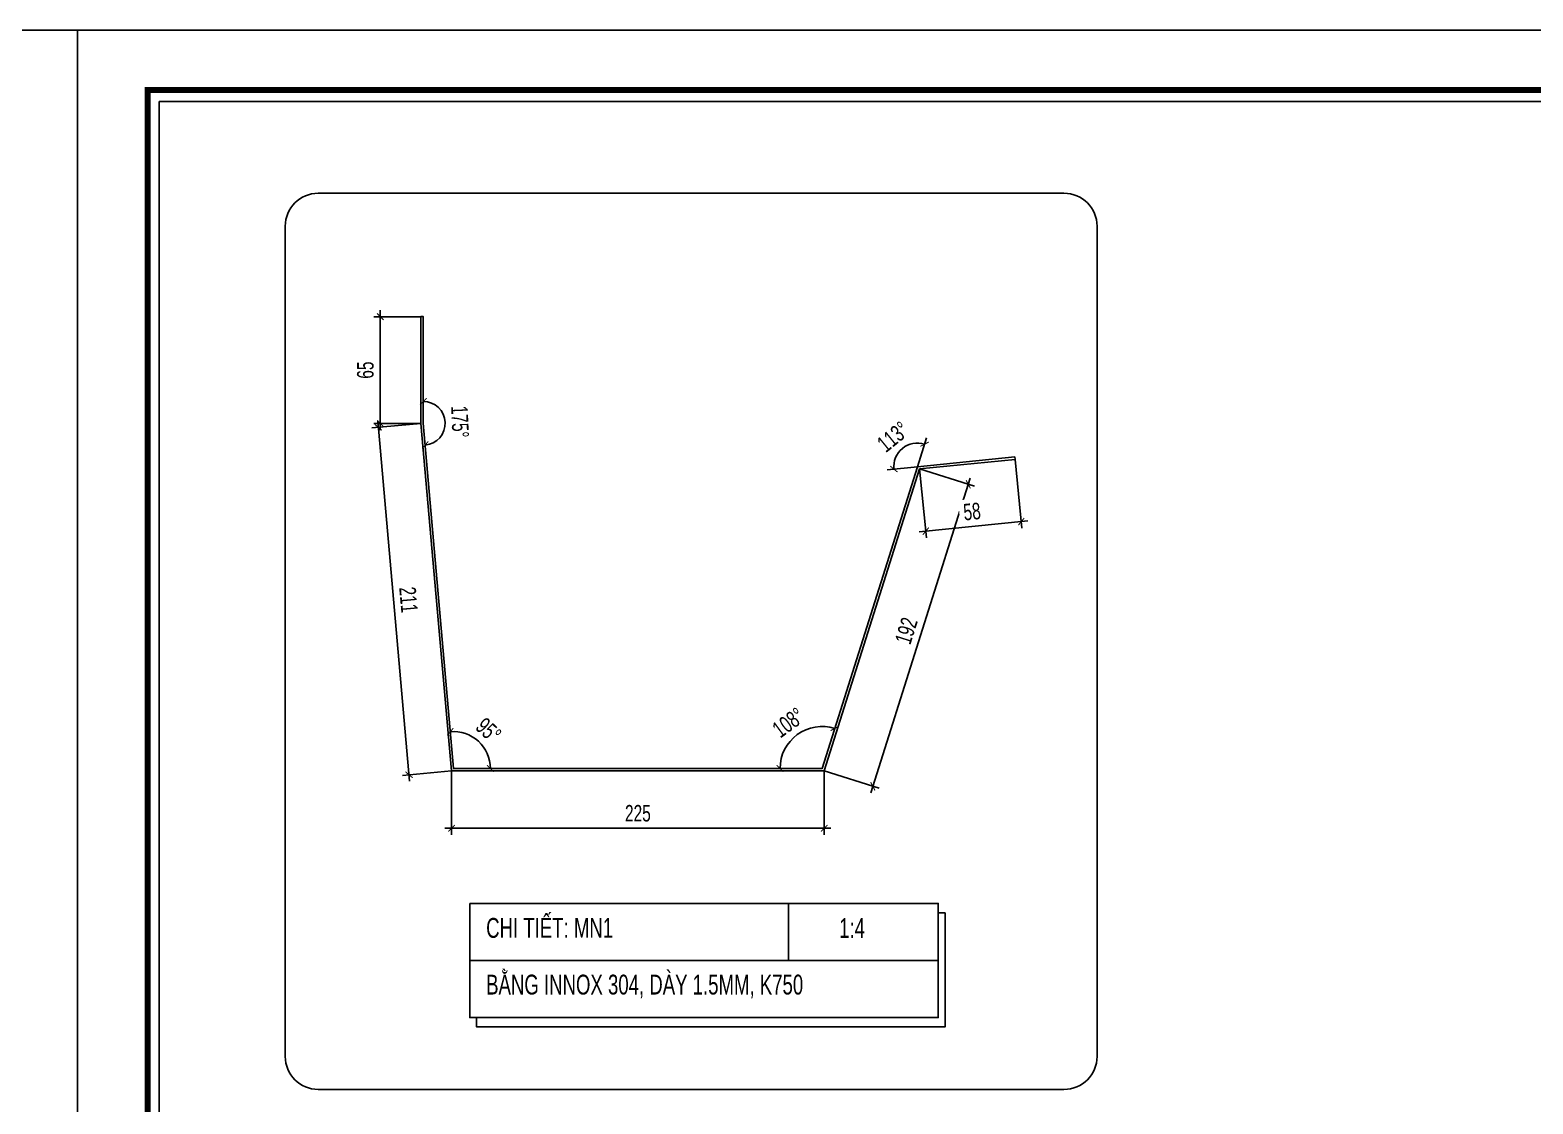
# Model space of a CAD drawing. Header units: inches. Extents: x 2 to 32666, y -5537 to 22.
# Drawn here: x 17234.6 to 17461.7, y -3866.9 to -3704.5 of the extents above; entities that cross this region are included whole.
import ezdxf
from ezdxf.enums import TextEntityAlignment as Align

# ---------------------------------------------------------------- set-up
doc = ezdxf.new("R2010")
doc.units = ezdxf.units.IN
doc.header["$MEASUREMENT"] = 0
doc.layers.get('Defpoints').update_dxf_attribs({"lineweight": 9})
for name, color, linetype in [('1', 1, 'Continuous'), ('2', 2, 'Continuous'), ('3', 3, 'Continuous'), ('6', 6, 'Continuous'), ('7', 7, 'Continuous'), ('9', 9, 'Continuous'), ('BAO KHUNG', 31, 'Continuous'), ('DIM', 8, 'Continuous'), ('NET IN', 3, 'Continuous')]:
    doc.layers.add(name, color=color, linetype=linetype)
doc.layers.add('Cover text', color=7, linetype='Continuous', true_color=0x52370f)
doc.styles.add('ST1', font='vnshx.shx', dxfattribs={"width": 0.7})
doc.styles.add('ST1H', font='vnshxh.shx', dxfattribs={"width": 0.7})
doc.styles.add('TIEU DE', font='Vharialn.ttf')
doc.dimstyles.new('4', dxfattribs={"dimtxt": 2.5, "dimasz": 1, "dimexe": 1, "dimexo": 0, "dimgap": 1, "dimtad": 1, "dimdec": 0, "dimlfac": 4, "dimzin": 0, "dimdsep": 46, "dimtxsty": 'ST1', "dimblk": 'ARCHTICK', "dimcen": 1, "dimdle": 1, "dimclrd": 8, "dimclre": 8, "dimclrt": 3, "dimadec": 0, "dimazin": 0, "dimtfac": 1, "dimtdec": 0, "dimtix": 1, "dimtmove": 1, "dimatfit": 3, "dimldrblk": 'OPEN30', "dimfxl": 0.18, "dimtfill": 1, "dimtolj": 1, "dimtzin": 0, "dimlwd": -1, "dimlwe": -1, "dimarcsym": 2})

# ---------------------------------------------------------------- blocks, each defined once
blk = doc.blocks.new('kt kien truc 1')
at = {"layer": '2', "color": 157, "linetype": 'Continuous'}
blk.add_lwpolyline([(0, 420), (594, 420), (594, 0), (0, 0)], close=True, dxfattribs=at)
at = {"layer": '7', "color": 147, "linetype": 'Continuous'}
blk.add_lwpolyline([(12.33, 57.61), (581.67, 57.61), (581.67, 409.19), (12.33, 409.19)], close=True, dxfattribs=at)
at = {"layer": 'BAO KHUNG', "color": 167, "linetype": 'Continuous', "const_width": 0.871}
blk.add_lwpolyline([(10.59, 9.07), (583.41, 9.07), (583.41, 410.93), (10.59, 410.93)], close=True, dxfattribs=at)
at = {"layer": 'Cover text', "ltscale": 0.5, "style": 'TIEU DE'}
for tag, p in [('STT', (555.05, 15.58)), ('TENBANVE', (45.93, 14.6))]:
    blk.add_attdef(tag, text='', height=2, dxfattribs=at).set_placement(p, align=Align.MIDDLE_CENTER)
blk = doc.blocks.new('_ArchTick')
at = {"color": 0, "linetype": 'ByBlock', "const_width": 0.15}
blk.add_lwpolyline([(-0.5, -0.5), (0.5, 0.5)], dxfattribs=at)
blk = doc.blocks.new('*D6449')
at = {"layer": '1', "color": 8, "linetype": 'Continuous', "transparency": 16777216}
for p, q in [((17287.52, -3765.03), (17287.52, -3746.86)), ((17293.63, -3747.86), (17286.52, -3747.86)), ((17293.63, -3764.03), (17286.52, -3764.03))]:
    blk.add_line(p, q, dxfattribs=at)
at = {"layer": 'Defpoints', "color": 0, "transparency": 16777216}
for p in [(17287.52, -3747.86), (17293.63, -3747.86), (17293.63, -3764.03)]:
    blk.add_point(p, dxfattribs=at)
at = {"layer": '1', "color": 8, "transparency": 16777216}
for p, rotation in [((17287.52, -3747.86), 90), ((17287.52, -3764.03), 270)]:
    blk.add_blockref('_ArchTick', p, dxfattribs=dict(at, rotation=rotation))
at = {"layer": '1', "color": 3, "transparency": 16777216, "insert": (17285.27, -3755.94), "char_height": 2.5, "attachment_point": 5, "rotation": 90, "style": 'ST1', "bg_fill": 3, "box_fill_scale": 1.25, "bg_fill_color": 256, "bg_fill_true_color": 13158600, "bg_fill_transparency": 0}
blk.add_mtext('\\A1;65', dxfattribs=at)
blk = doc.blocks.new('_Open30')
at = {"color": 0, "linetype": 'ByBlock', "lineweight": -2}
for p, q in [((-1, 0.27), (0, 0)), ((0, 0), (-1, -0.27)), ((0, 0), (-1, 0))]:
    blk.add_line(p, q, dxfattribs=at)
blk = doc.blocks.new('*D6450')
at = {"layer": '1', "color": 8, "linetype": 'Continuous', "transparency": 16777216}
for p, q in [((17293.63, -3764.03), (17286.22, -3764.68)), ((17287.13, -3763.6), (17291.95, -3818.11)), ((17298.28, -3816.55), (17290.87, -3817.21))]:
    blk.add_line(p, q, dxfattribs=at)
at = {"layer": 'Defpoints', "color": 0, "transparency": 16777216}
for p in [(17293.63, -3764.03), (17291.86, -3817.12), (17298.28, -3816.55)]:
    blk.add_point(p, dxfattribs=at)
at = {"layer": '1', "color": 8, "transparency": 16777216}
for p, rotation in [((17287.22, -3764.59), 95.05503121148404), ((17291.86, -3817.12), 275.055031211484)]:
    blk.add_blockref('_ArchTick', p, dxfattribs=dict(at, rotation=rotation))
at = {"layer": '1', "color": 3, "transparency": 16777216, "insert": (17291.78, -3790.66), "char_height": 2.5, "attachment_point": 5, "rotation": 275.055, "style": 'ST1', "bg_fill": 3, "box_fill_scale": 1.25, "bg_fill_color": 256, "bg_fill_true_color": 13158600, "bg_fill_transparency": 0}
blk.add_mtext('\\A1;211', dxfattribs=at)
blk = doc.blocks.new('*D6451')
at = {"layer": '1', "color": 8, "linetype": 'Continuous', "transparency": 16777216}
for p, q in [((17298.28, -3816.55), (17298.28, -3826.2)), ((17354.6, -3816.55), (17354.6, -3826.2)), ((17297.28, -3825.2), (17355.6, -3825.2))]:
    blk.add_line(p, q, dxfattribs=at)
at = {"layer": 'Defpoints', "color": 0, "transparency": 16777216}
for p in [(17298.28, -3816.55), (17354.6, -3816.55), (17354.6, -3825.2)]:
    blk.add_point(p, dxfattribs=at)
at = {"layer": '1', "color": 8, "transparency": 16777216, "rotation": 180}
blk.add_blockref('_ArchTick', (17298.28, -3825.2), dxfattribs=at)
at = {"layer": '1', "color": 8, "transparency": 16777216}
blk.add_blockref('_ArchTick', (17354.6, -3825.2), dxfattribs=at)
at = {"layer": '1', "color": 3, "transparency": 16777216, "insert": (17326.44, -3822.95), "char_height": 2.5, "attachment_point": 5, "style": 'ST1', "bg_fill": 3, "box_fill_scale": 1.25, "bg_fill_color": 256, "bg_fill_true_color": 13158600, "bg_fill_transparency": 0}
blk.add_mtext('\\A1;225', dxfattribs=at)
blk = doc.blocks.new('*D6452')
at = {"layer": '1', "color": 8, "linetype": 'Continuous', "transparency": 16777216}
for p, q in [((17361.65, -3819.83), (17376.67, -3772.26)), ((17369.01, -3770.89), (17377.32, -3773.51)), ((17354.6, -3816.55), (17362.91, -3819.17))]:
    blk.add_line(p, q, dxfattribs=at)
at = {"layer": 'Defpoints', "color": 0, "transparency": 16777216}
for p in [(17369.01, -3770.89), (17376.37, -3773.21), (17354.6, -3816.55)]:
    blk.add_point(p, dxfattribs=at)
at = {"layer": '1', "color": 8, "transparency": 16777216}
for p, rotation in [((17376.37, -3773.21), 72.4839350268665), ((17361.95, -3818.87), 252.4839350268665)]:
    blk.add_blockref('_ArchTick', p, dxfattribs=dict(at, rotation=rotation))
at = {"layer": '1', "color": 3, "transparency": 16777216, "insert": (17367.01, -3795.36), "char_height": 2.5, "attachment_point": 5, "rotation": 72.4839, "style": 'ST1', "bg_fill": 3, "box_fill_scale": 1.25, "bg_fill_color": 256, "bg_fill_true_color": 13158600, "bg_fill_transparency": 0}
blk.add_mtext('\\A1;192', dxfattribs=at)
blk = doc.blocks.new('*D6453')
at = {"layer": '1', "color": 8, "linetype": 'Continuous', "transparency": 16777216}
for p, q in [((17383.44, -3769.45), (17384.48, -3779.84)), ((17369.01, -3770.89), (17370.05, -3781.29)), ((17385.37, -3778.75), (17368.96, -3780.39))]:
    blk.add_line(p, q, dxfattribs=at)
at = {"layer": 'Defpoints', "color": 0, "transparency": 16777216}
for p in [(17383.44, -3769.45), (17369.01, -3770.89), (17369.95, -3780.29)]:
    blk.add_point(p, dxfattribs=at)
at = {"layer": '1', "color": 8, "transparency": 16777216}
for p, rotation in [((17384.38, -3778.85), 5.710604419937217), ((17369.95, -3780.29), 185.7106044199372)]:
    blk.add_blockref('_ArchTick', p, dxfattribs=dict(at, rotation=rotation))
at = {"layer": '1', "color": 3, "transparency": 16777216, "insert": (17376.94, -3777.33), "char_height": 2.5, "attachment_point": 5, "rotation": 5.7106, "style": 'ST1', "bg_fill": 3, "box_fill_scale": 1.25, "bg_fill_color": 256, "bg_fill_true_color": 13158600, "bg_fill_transparency": 0}
blk.add_mtext('\\A1;58', dxfattribs=at)
blk = doc.blocks.new('*D6454')
at = {"layer": '1', "color": 8, "linetype": 'Continuous', "transparency": 16777216}
blk.add_arc((17294.01, -3763.98), 3.3, 275.004, 90, dxfattribs=at)
at = {"layer": 'Defpoints', "color": 0, "transparency": 16777216}
for p in [(17294.01, -3747.86), (17294.01, -3763.98), (17294.01, -3763.98), (17298.58, -3816.17)]:
    blk.add_point(p, dxfattribs=at)
at = {"layer": '1', "color": 8, "transparency": 16777216}
for p, rotation in [((17294.01, -3760.69), 179.9999999999965), ((17294.3, -3767.27), 185.0040200829358)]:
    blk.add_blockref('_ArchTick', p, dxfattribs=dict(at, rotation=rotation))
at = {"layer": '1', "color": 3, "transparency": 16777216, "insert": (17299.55, -3763.74), "char_height": 2.5, "attachment_point": 5, "rotation": 272.502, "style": 'ST1', "bg_fill": 3, "box_fill_scale": 1.25, "bg_fill_color": 256, "bg_fill_true_color": 13158600, "bg_fill_transparency": 0}
blk.add_mtext('\\A1;175°', dxfattribs=at)
at = {"layer": 'Defpoints', "color": 0, "transparency": 16777216}
blk.add_point((17296.96, -3765.46), dxfattribs=at)
blk = doc.blocks.new('*D6455')
at = {"layer": '1', "color": 8, "linetype": 'Continuous', "transparency": 16777216}
blk.add_arc((17298.58, -3816.17), 5.58, 0, 95.004, dxfattribs=at)
at = {"layer": 'Defpoints', "color": 0, "transparency": 16777216}
for p in [(17294.01, -3763.98), (17298.58, -3816.17), (17298.58, -3816.17), (17354.28, -3816.17)]:
    blk.add_point(p, dxfattribs=at)
at = {"layer": '1', "color": 8, "transparency": 16777216}
for p, rotation in [((17298.09, -3810.62), 185.0040200829363), ((17304.16, -3816.17), 270.0000000000017)]:
    blk.add_blockref('_ArchTick', p, dxfattribs=dict(at, rotation=rotation))
at = {"layer": '1', "color": 3, "transparency": 16777216, "insert": (17303.87, -3810.4), "char_height": 2.5, "attachment_point": 5, "rotation": 317.502, "style": 'ST1', "bg_fill": 3, "box_fill_scale": 1.25, "bg_fill_color": 256, "bg_fill_true_color": 13158600, "bg_fill_transparency": 0}
blk.add_mtext('\\A1;95°', dxfattribs=at)
at = {"layer": 'Defpoints', "color": 0, "transparency": 16777216}
blk.add_point((17303.33, -3813.25), dxfattribs=at)
blk = doc.blocks.new('*D6456')
at = {"layer": '1', "color": 8, "linetype": 'Continuous', "transparency": 16777216}
blk.add_arc((17354.28, -3816.17), 6.35, 72.4782, 180, dxfattribs=at)
at = {"layer": 'Defpoints', "color": 0, "transparency": 16777216}
for p in [(17368.68, -3770.54), (17298.58, -3816.17), (17354.28, -3816.17), (17354.28, -3816.17)]:
    blk.add_point(p, dxfattribs=at)
at = {"layer": '1', "color": 8, "transparency": 16777216}
for p, rotation in [((17356.19, -3810.12), 342.4782425790414), ((17347.92, -3816.17), 270.0000000000002)]:
    blk.add_blockref('_ArchTick', p, dxfattribs=dict(at, rotation=rotation))
at = {"layer": '1', "color": 3, "transparency": 16777216, "insert": (17349.19, -3809.24), "char_height": 2.5, "attachment_point": 5, "rotation": 36.2391, "style": 'ST1', "bg_fill": 3, "box_fill_scale": 1.25, "bg_fill_color": 256, "bg_fill_true_color": 13158600, "bg_fill_transparency": 0}
blk.add_mtext('\\A1;108°', dxfattribs=at)
at = {"layer": 'Defpoints', "color": 0, "transparency": 16777216}
blk.add_point((17352.28, -3810.14), dxfattribs=at)
blk = doc.blocks.new('*D6457')
at = {"layer": '1', "color": 8, "linetype": 'Continuous', "transparency": 16777216}
for q in [(17370.06, -3766.19), (17364.14, -3771)]:
    blk.add_line((17368.68, -3770.54), q, dxfattribs=at)
blk.add_arc((17368.68, -3770.54), 3.57, 72.4782, 185.7106, dxfattribs=at)
at = {"layer": 'Defpoints', "color": 0, "transparency": 16777216}
for p in [(17383.4, -3769.07), (17368.68, -3770.54), (17368.68, -3770.54), (17354.28, -3816.17)]:
    blk.add_point(p, dxfattribs=at)
at = {"layer": '1', "color": 8, "transparency": 16777216}
for p, rotation in [((17369.76, -3767.14), 342.4782425790386), ((17365.13, -3770.9), 275.71060441993)]:
    blk.add_blockref('_ArchTick', p, dxfattribs=dict(at, rotation=rotation))
at = {"layer": '1', "color": 3, "transparency": 16777216, "insert": (17365.01, -3766.03), "char_height": 2.5, "attachment_point": 5, "rotation": 39.0944, "style": 'ST1', "bg_fill": 3, "box_fill_scale": 1.25, "bg_fill_color": 256, "bg_fill_true_color": 13158600, "bg_fill_transparency": 0}
blk.add_mtext('\\A1;113°', dxfattribs=at)
at = {"layer": 'Defpoints', "color": 0, "transparency": 16777216}
blk.add_point((17367.45, -3767.19), dxfattribs=at)

msp = doc.modelspace()

# ---------------------------------------------------------------- linework, layer by layer
at = {"layer": '6'}
msp.add_lwpolyline([(17293.6324, -3747.8559), (17293.6324, -3764.0266), (17298.2784, -3816.55), (17354.5988, -3816.55), (17369.0101, -3770.8879), (17383.4381, -3769.4451), (17383.4008, -3769.072), (17368.6835, -3770.5437), (17354.277, -3816.175), (17298.5772, -3816.175), (17294.0074, -3763.9842), (17294.0074, -3747.8559)], close=True, dxfattribs=at)
at = {"layer": 'DIM'}
msp.add_lwpolyline([(17254.1005, -3715.3349), (17823.4384, -3715.3349), (17823.4384, -4066.9148), (17254.1005, -4066.9148)], close=True, dxfattribs=at)
at = {"layer": 'NET IN'}
for points in [[(16647.7695, -3704.5249), (17241.7695, -3704.5249), (17241.7695, -4124.5249), (16647.7695, -4124.5249)], [(17241.7695, -3704.5249), (17835.7695, -3704.5249), (17835.7695, -4124.5249), (17241.7695, -4124.5249)]]:
    msp.add_lwpolyline(points, close=True, dxfattribs=at)

# ---------------------------------------------------------------- block references
at = {"layer": '3'}
for p in [(16647.7695, -4124.5249), (17241.7695, -4124.5249)]:
    msp.add_blockref('kt kien truc 1', p, dxfattribs=at)

# ---------------------------------------------------------------- next in the draw order: texts
at = {"layer": '3', "char_height": 3, "attachment_point": 4, "style": 'ST1H', "bg_fill": 2}
for s, insert in [('\\A1;CHI TIÕT: MN1', (17303.5132, -3840.2911)), ('\\A1;B»NG INNOX 304, DµY 1.5MM, K750', (17303.5132, -3849.1208))]:
    msp.add_mtext(s, dxfattribs=dict(at, insert=insert))

# ---------------------------------------------------------------- next in the draw order: linework, layer by layer
at = {"color": 9}
msp.add_line((17349.1982, -3836.5767), (17349.1982, -3845.2013), dxfattribs=at)
for points in [[(17301.0437, -3836.5767), (17371.8333, -3836.5767), (17371.8333, -3853.8259), (17301.0437, -3853.8259)], [(17301.0437, -3836.5767), (17371.8333, -3836.5767), (17371.8333, -3845.2013), (17301.0437, -3845.2013)]]:
    msp.add_lwpolyline(points, close=True, dxfattribs=at)
msp.add_lwpolyline([(17371.8333, -3837.9973), (17372.8559, -3837.9973), (17372.8559, -3855.2465), (17302.0663, -3855.2465), (17302.0663, -3853.8259)], dxfattribs=at)

# ---------------------------------------------------------------- next in the draw order: texts
at = {"layer": '3', "insert": (17356.8574, -3840.2911), "char_height": 3, "attachment_point": 4, "style": 'ST1H', "bg_fill": 2}
msp.add_mtext('\\A1;1:4', dxfattribs=at)

# ---------------------------------------------------------------- next in the draw order: linework, layer by layer
at = {"layer": '9'}
msp.add_lwpolyline([(17278.1486, -3729.1895), (17390.8388, -3729.1895, -0.41421356), (17395.8388, -3734.1895), (17395.8388, -3859.6978, -0.41421356), (17390.8388, -3864.6978), (17278.1486, -3864.6978, -0.41421356), (17273.1486, -3859.6978), (17273.1486, -3734.1895, -0.41421356)], format="xyb", close=True, dxfattribs=at)

# ---------------------------------------------------------------- next in the draw order: dimensions: what is measured, and where the dimension line sits
at = {"layer": '1'}
dim = msp.add_aligned_dim(p1=(17293.6324, -3764.0266), p2=(17293.6324, -3747.8559), distance=6.1132, dimstyle='4', dxfattribs=at)
dim.commit()
dim.dimension.update_dxf_attribs({"geometry": '*D6449', "text_midpoint": (17285.2692, -3755.9413)})

# ---------------------------------------------------------------- next in the draw order: dimensions: what is measured, and where the dimension line sits
dim = msp.add_aligned_dim(p1=(17293.6324, -3764.0266), p2=(17298.2784, -3816.55), distance=-6.4397, dimstyle='4', dxfattribs=at)
dim.commit()
dim.dimension.update_dxf_attribs({"geometry": '*D6450', "text_midpoint": (17291.782, -3790.6575)})

# ---------------------------------------------------------------- next in the draw order: dimensions: what is measured, and where the dimension line sits
dim = msp.add_aligned_dim(p1=(17298.2784, -3816.55), p2=(17354.5988, -3816.55), distance=-8.6483, dimstyle='4', dxfattribs=at)
dim.commit()
dim.dimension.update_dxf_attribs({"geometry": '*D6451', "text_midpoint": (17326.4386, -3822.9482)})

# ---------------------------------------------------------------- next in the draw order: dimensions: what is measured, and where the dimension line sits
dim = msp.add_angular_dim_2l(base=(17296.9553, -3765.4645), line1=((17298.5772, -3816.175), (17294.0074, -3763.9842)), line2=((17294.0074, -3763.9842), (17294.0074, -3747.8559)), dimstyle='4', dxfattribs=at)
dim.commit()
dim.dimension.update_dxf_attribs({"geometry": '*D6454', "text_midpoint": (17299.5508, -3763.742)})
dim = msp.add_aligned_dim(p1=(17354.5988, -3816.55), p2=(17369.0101, -3770.8879), distance=-7.7135, dimstyle='4', dxfattribs=at)
dim.commit()
dim.dimension.update_dxf_attribs({"geometry": '*D6452', "text_midpoint": (17367.0146, -3795.3633)})

# ---------------------------------------------------------------- next in the draw order: dimensions: what is measured, and where the dimension line sits
dim = msp.add_angular_dim_2l(base=(17303.3252, -3813.2462), line1=((17354.277, -3816.175), (17298.5772, -3816.175)), line2=((17298.5772, -3816.175), (17294.0074, -3763.9842)), dimstyle='4', dxfattribs=at)
dim.commit()
dim.dimension.update_dxf_attribs({"geometry": '*D6455', "text_midpoint": (17303.866, -3810.4028)})
dim = msp.add_aligned_dim(p1=(17383.4381, -3769.4451), p2=(17369.0101, -3770.8879), distance=9.4517, dimstyle='4', dxfattribs=at)
dim.commit()
dim.dimension.update_dxf_attribs({"geometry": '*D6453', "text_midpoint": (17376.9407, -3777.3325)})

# ---------------------------------------------------------------- next in the draw order: dimensions: what is measured, and where the dimension line sits
dim = msp.add_angular_dim_2l(base=(17352.28, -3810.1433), line1=((17354.277, -3816.175), (17298.5772, -3816.175)), line2=((17368.6835, -3770.5437), (17354.277, -3816.175)), dimstyle='4', dxfattribs=at)
dim.commit()
dim.dimension.update_dxf_attribs({"geometry": '*D6456', "text_midpoint": (17349.1909, -3809.2357)})

# ---------------------------------------------------------------- next in the draw order: dimensions: what is measured, and where the dimension line sits
dim = msp.add_angular_dim_2l(base=(17367.4497, -3767.1943), line1=((17368.6835, -3770.5437), (17354.277, -3816.175)), line2=((17383.4008, -3769.072), (17368.6835, -3770.5437)), dimstyle='4', dxfattribs=at)
dim.commit()
dim.dimension.update_dxf_attribs({"geometry": '*D6457', "text_midpoint": (17365.0138, -3766.0272)})

doc.saveas('drawing.dxf')
